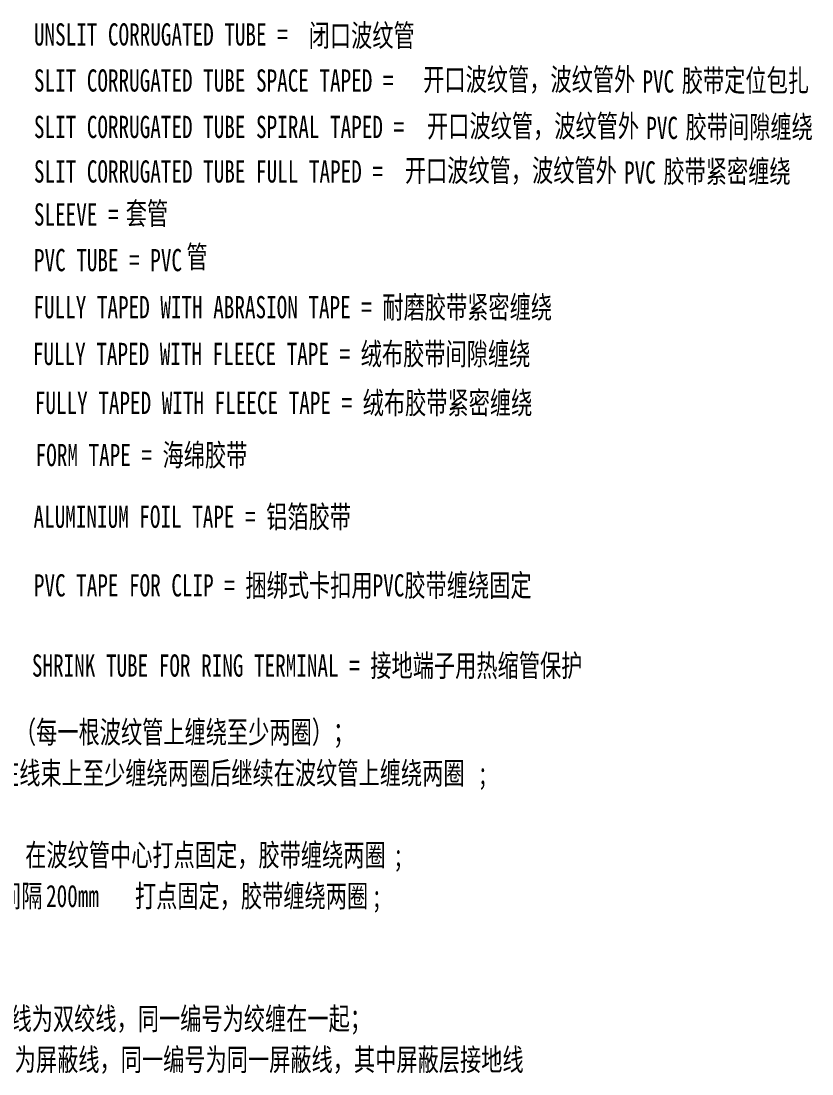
# Model space of a CAD drawing. Header units: inches. Extents: x 47316 to 59086, y 3141 to 11743.
# Drawn here: x 57409.9 to 57534.5, y 8739.3 to 8905.2 of the extents above; entities that cross this region are included whole.
import ezdxf

# ---------------------------------------------------------------- set-up
doc = ezdxf.new("R2010")
doc.units = ezdxf.units.IN
doc.header["$MEASUREMENT"] = 0
doc.styles.get("Standard").update_dxf_attribs({"font": ''})
doc.styles.add('样式 100', font='SimSun.ttf', dxfattribs={"width": 0.7, "height": 3.5})
doc.styles.get('Standard').set_extended_font_data('SimSun')

msp = doc.modelspace()

# ---------------------------------------------------------------- texts
at = {"color": 0, "lineweight": -3, "style": '样式 100', "width": 0.7}
for s, p in [('UNSLIT CORRUGATED TUBE = ', (57411.92, 8901.38)), ('闭口波纹管', (57455.22, 8901.21)), ('SLIT CORRUGATED TUBE SPACE TAPED = ', (57411.92, 8894.12)), ('开口波纹管，波纹管外', (57473.27, 8894.28)), ('PVC', (57507.82, 8893.97)), ('胶带定位包扎', (57514.02, 8894.12)), ('开口波纹管，波纹管外', (57473.87, 8886.95)), ('胶带间隙缠绕', (57514.62, 8886.8)), ('SLIT CORRUGATED TUBE SPIRAL TAPED = ', (57411.92, 8886.8)), ('PVC', (57508.42, 8886.65)), ('开口波纹管，波纹管外', (57470.37, 8879.94)), ('SLIT CORRUGATED TUBE FULL TAPED = ', (57411.92, 8879.78)), ('PVC', (57504.92, 8879.63)), ('胶带紧密缠绕', (57511.12, 8879.78)), ('SLEEVE = ', (57411.92, 8873)), ('套管', (57426.39, 8873.16)), ('PVC TUBE = PVC', (57411.92, 8865.81)), ('管', (57435.95, 8866.33)), ('FULLY TAPED WITH ABRASION TAPE = 耐磨胶带紧密缠绕', (57411.84, 8858.39)), ('FULLY TAPED WITH FLEECE TAPE = 绒布胶带间隙缠绕', (57411.75, 8851.02)), ('FULLY TAPED WITH FLEECE TAPE = 绒布胶带紧密缠绕', (57412.06, 8843.31)), ('FORM TAPE = 海绵胶带', (57412.19, 8835.08)), ('ALUMINIUM FOIL TAPE = 铝箔胶带', (57411.86, 8825.36)), ('PVC TAPE FOR CLIP = 捆绑式卡扣用PVC胶带缠绕固定', (57411.91, 8814.54)), ('SHRINK TUBE FOR RING TERMINAL = 接地端子用热缩管保护', (57411.6, 8801.9)), ('、分支点用胶带缠绕固定，且应一次操作完成（每一根波纹管上缠绕至少两圈）；', (57342.09, 8791.41)), ('需要用胶带固定波纹管，则应在一次操作中先在线束上至少缠绕两圈后继续在波纹管上缠绕两圈', (57339.43, 8784.95)), (';', (57481.83, 8784.95)), ('之间的波纹管，在波纹管中心打点固定，胶带缠绕两圈', (57387.15, 8772.04)), (';', (57468.51, 8772.04)), ('打点固定，胶带缠绕两圈', (57427.83, 8765.58)), (';', (57465.12, 8765.58))]:
    msp.add_text(s, height=3.5, dxfattribs=at).set_placement(p)
at = {"color": 0, "lineweight": -3, "width": 0.7}
for s, p in [('的波纹管，在波纹管上间隔', (57373.15, 8765.58)), ('200mm', (57413.83, 8765.58)), ('”的，表示该导线为双绞线，同一编号为绞缠在一起；', (57384.85, 8746.24)), ('”的，表示该导线为屏蔽线，同一编号为同一屏蔽线，其中屏蔽层接地线', (57382.16, 8739.79))]:
    msp.add_text(s, height=3.5, dxfattribs=at).set_placement(p)

doc.saveas('drawing.dxf')
